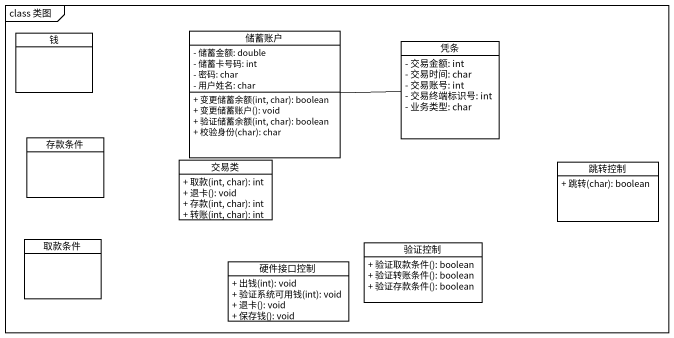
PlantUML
@startuml
mainframe class 类图
hide circle
hide empty members
skinparam classAttributeIconSize 0
class 钱
class 储蓄账户 {
  - 储蓄金额: double
  - 储蓄卡号码: int
  - 密码: char
  - 用户姓名: char
  + 变更储蓄余额(int, char): boolean
  + 变更储蓄账户(): void
  + 验证储蓄余额(int, char): boolean
  + 校验身份(char): char
}
class 凭条 {
  - 交易金额: int
  - 交易时间: char
  - 交易账号: int
  - 交易终端标识号: int
  - 业务类型: char
}
class 存款条件
class 交易类 {
  + 取款(int, char): int
  + 退卡(): void
  + 存款(int, char): int
  + 转账(int, char): int
}
class 跳转控制 {
  + 跳转(char): boolean
}
class 取款条件
class 验证控制 {
  + 验证取款条件(): boolean
  + 验证转账条件(): boolean
  + 验证存款条件(): boolean
}
class 硬件接口控制 {
  + 出钱(int): void
  + 验证系统可用钱(int): void
  + 退卡(): void
  + 保存钱(): void
}
储蓄账户 -right- 凭条
@enduml
